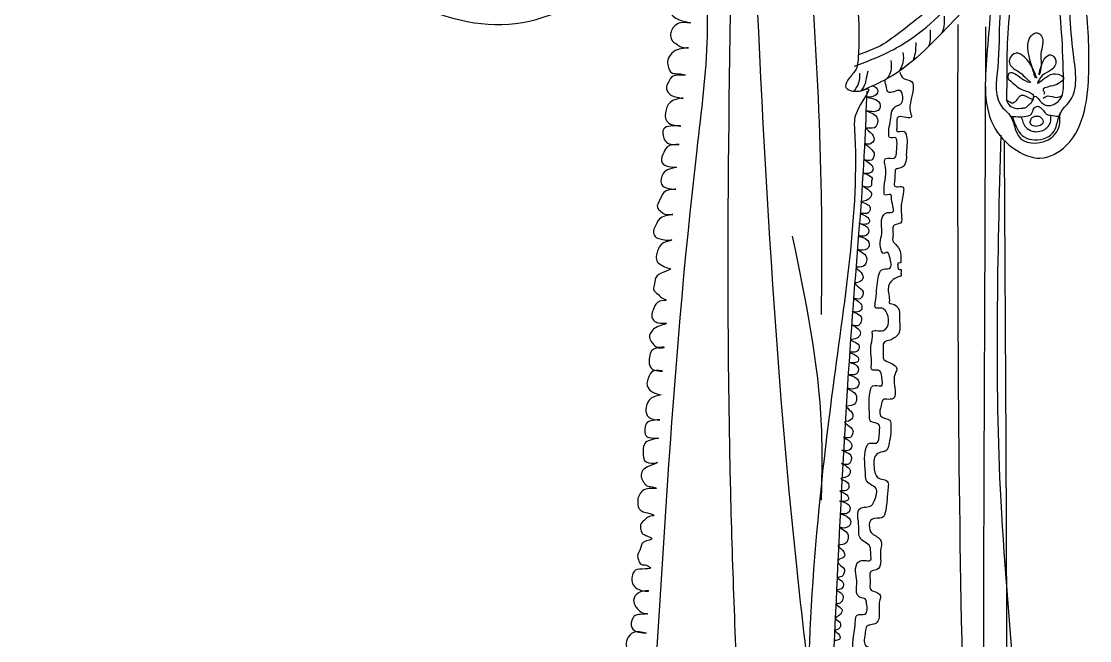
# Model space of a CAD drawing. Header units: inches. Extents: x 8.9 to 51.4, y 16 to 40.8.
# Drawn here: x 45.088 to 46.761, y 22.075 to 23.044 of the extents above; entities that cross this region are included whole.
import ezdxf

# ---------------------------------------------------------------- set-up
doc = ezdxf.new("R2010")
doc.units = ezdxf.units.IN
doc.header["$MEASUREMENT"] = 0
doc.layers.add('02', color=2, linetype='Continuous')

msp = doc.modelspace()

# ---------------------------------------------------------------- linework, layer by layer
at = {"layer": '02'}
for points, knots in [([(45.0885, 24.2431), (45.1707, 23.9705), (45.2986, 23.5713), (45.5465, 23.1351), (45.8117, 23.0202), (45.9707, 23.0597), (46.1315, 23.2148), (46.1608, 23.1008), (46.1649, 22.9985), (46.1073, 22.5499), (46.0888, 22.1286), (46.0643, 21.7631), (46.0632, 21.7472)], [0.43968, 0.43968, 0.43968, 0.43968, 6.467487, 9.535242, 10.873859, 12.211254, 13.435318, 13.697187, 14.459864, 15.74564, 23.312215, 23.65594, 23.65594, 23.65594, 23.65594]), ([(46.2048, 23.3982), (46.197, 23.0346), (46.1867, 22.5484), (46.2063, 22.0625), (46.2112, 21.9399)], [0, 0, 0, 0, 7.849537, 10.498599, 10.498599, 10.498599, 10.498599]), ([(46.229, 23.3153), (46.2459, 22.9313), (46.2664, 22.4652), (46.3232, 22.0024), (46.3332, 21.9208)], [0, 0, 0, 0, 8.293962, 10.067616, 10.067616, 10.067616, 10.067616]), ([(46.1606, 23.2906), (46.153, 23.2928), (46.1408, 23.2962), (46.1261, 23.2837), (46.1297, 23.2716), (46.1364, 23.2664), (46.1446, 23.263), (46.1521, 23.2616), (46.1691, 23.2616), (46.1403, 23.2646), (46.1316, 23.2561), (46.1242, 23.2469), (46.1255, 23.2354), (46.1353, 23.2288), (46.1439, 23.2273), (46.163, 23.2233), (46.1374, 23.226), (46.1253, 23.222), (46.1221, 23.2086), (46.1291, 23.1945), (46.1416, 23.1952), (46.1638, 23.1906), (46.1346, 23.2004), (46.1248, 23.1911), (46.1166, 23.182), (46.1173, 23.1673), (46.1314, 23.1615), (46.1403, 23.1597), (46.1592, 23.157), (46.1277, 23.1626), (46.1136, 23.1582), (46.1106, 23.1466), (46.1124, 23.1356), (46.1235, 23.1296), (46.1318, 23.1283), (46.1485, 23.1234), (46.1294, 23.1254), (46.1226, 23.1173), (46.111, 23.1141), (46.1059, 23.104), (46.109, 23.0947), (46.1128, 23.0855), (46.1225, 23.0802), (46.131, 23.0794), (46.1496, 23.0766), (46.1172, 23.0816), (46.1025, 23.0697), (46.1056, 23.0533), (46.115, 23.0477), (46.1233, 23.0444), (46.144, 23.04), (46.1204, 23.0435), (46.1115, 23.0378), (46.1054, 23.0303), (46.1042, 23.0213), (46.1065, 23.0122), (46.1152, 23.0084), (46.121, 23.0019), (46.1418, 23.0032), (46.1137, 23.0015), (46.1049, 22.9928), (46.0984, 22.9818), (46.1012, 22.9725), (46.1036, 22.964), (46.1123, 22.9616), (46.1192, 22.9622), (46.1357, 22.9585), (46.1069, 22.9621), (46.1022, 22.9501), (46.0965, 22.9405), (46.1008, 22.9312), (46.1086, 22.9262), (46.1162, 22.925), (46.1218, 22.9237), (46.1241, 22.9232)], [0, 0, 0, 0, 0.160526, 0.258646, 0.346637, 0.388323, 0.4409, 0.533064, 0.575776, 0.71993, 0.80877, 0.878345, 0.959079, 1.027432, 1.110312, 1.181541, 1.304339, 1.402485, 1.468478, 1.575859, 1.679521, 1.755025, 1.905033, 1.985746, 2.057645, 2.163867, 2.237327, 2.356643, 2.394039, 2.569287, 2.659653, 2.731538, 2.802048, 2.885651, 2.96775, 3.034643, 3.10993, 3.199744, 3.285458, 3.348075, 3.419459, 3.48837, 3.55964, 3.63566, 3.701703, 3.837213, 4.000618, 4.082117, 4.152148, 4.217187, 4.308933, 4.419208, 4.490361, 4.55861, 4.61422, 4.684627, 4.740789, 4.805792, 4.884123, 5.014635, 5.10564, 5.193577, 5.259972, 5.312073, 5.370892, 5.429264, 5.484961, 5.620468, 5.705745, 5.764531, 5.851024, 5.8904, 5.961934, 6.014065, 6.014065, 6.014065, 6.014065]), ([(46.6106, 23.1197), (46.6069, 23.0778), (46.6, 22.9981), (46.5919, 22.8886), (46.6439, 22.8398), (46.6872, 22.8244), (46.7329, 22.8497), (46.7547, 22.9008), (46.7615, 22.9764), (46.7559, 23.0879), (46.7337, 23.1965), (46.7105, 23.2704), (46.7109, 23.2911), (46.7109, 23.294)], [0, 0, 0, 0, 0.92861, 1.765119, 2.153564, 2.382071, 2.71199, 3.153973, 3.533295, 4.349407, 5.54895, 5.933432, 5.996163, 5.996163, 5.996163, 5.996163]), ([(46.6515, 23.2776), (46.6355, 23.2395), (46.6064, 23.17), (46.5407, 23.0867), (46.4799, 23.0392), (46.4353, 23.0047), (46.4103, 22.9958), (46.3985, 22.9916)], [0, 0, 0, 0, 0.890387, 1.620369, 2.257223, 2.558311, 2.826587, 2.826587, 2.826587, 2.826587]), ([(46.6327, 23.1525), (46.6272, 23.1181), (46.6176, 23.0575), (46.6199, 22.9801), (46.6094, 22.9183), (46.6434, 22.8942), (46.6421, 22.849), (46.7024, 22.8523), (46.7154, 22.8818), (46.7127, 22.9028), (46.746, 22.9281), (46.7294, 23.0124), (46.7301, 23.1069), (46.7122, 23.1969), (46.6993, 23.2434), (46.6949, 23.2593)], [0, 0, 0, 0, 0.740262, 1.303111, 1.769059, 1.856033, 2.168134, 2.519454, 2.73512, 2.792505, 2.959851, 3.509706, 4.412633, 5.10147, 5.457834, 5.457834, 5.457834, 5.457834]), ([(46.3926, 22.9738), (46.4149, 22.9823), (46.4783, 23.0065), (46.5587, 23.0828), (46.6219, 23.171), (46.658, 23.2299), (46.664, 23.2564), (46.6642, 23.2577)], [0, 0, 0, 0, 704.861802, 2004.121021, 3187.706737, 3959.535455, 3998.088695, 3998.088695, 3998.088695, 3998.088695]), ([(46.6669, 23.2361), (46.654, 23.2007), (46.6267, 23.1261), (46.5409, 23.0383), (46.4716, 22.9646), (46.4182, 22.9417), (46.4044, 22.9358)], [0, 0, 0, 0, 0.803272, 1.69496, 2.621934, 2.943131, 2.943131, 2.943131, 2.943131]), ([(46.6506, 23.1926), (46.6441, 23.1428), (46.6349, 23.0716), (46.63, 22.9842), (46.6319, 22.9437), (46.6288, 22.9149), (46.6441, 22.9069), (46.6538, 22.908), (46.6624, 22.9089), (46.6659, 22.9142), (46.6717, 22.918), (46.6744, 22.9336), (46.6856, 22.9127), (46.7021, 22.9108), (46.72, 22.9242), (46.7194, 22.9676), (46.7175, 23.0434), (46.7054, 23.1284), (46.6926, 23.1953), (46.6856, 23.2189), (46.683, 23.2278)], [0, 0, 0, 0, 1.091183, 1.557804, 1.856485, 2.016685, 2.096663, 2.187941, 2.229756, 2.272769, 2.315782, 2.383042, 2.505672, 2.599174, 2.737084, 2.922022, 3.47978, 4.420049, 4.750841, 4.951343, 4.951343, 4.951343, 4.951343]), ([(46.3275, 23.0756), (46.3331, 22.9745), (46.3422, 22.8112), (46.3409, 22.6476), (46.3404, 22.5852)], [0, 0, 0, 0, 2.184948, 3.531886, 3.531886, 3.531886, 3.531886]), ([(46.3985, 23.056), (46.3994, 23.0336), (46.4004, 23.0051), (46.3968, 22.9682), (46.3849, 22.9572), (46.373, 22.9377), (46.3973, 22.9316), (46.4261, 22.9461), (46.3905, 22.9035), (46.4019, 22.7569), (46.3397, 22.3871), (46.3083, 21.9651), (46.3289, 21.6779), (46.2828, 21.5549), (46.3886, 21.5219), (46.4509, 21.4666), (46.5272, 21.4288), (46.5635, 21.4149), (46.5808, 21.4154), (46.5845, 21.4155)], [0, 0, 0, 0, 0.494339, 0.627008, 0.757133, 0.856218, 1.020882, 1.115655, 1.413665, 1.598564, 4.624152, 9.010981, 10.783217, 11.026658, 11.524064, 12.597185, 13.045293, 13.337107, 13.417279, 13.417279, 13.417279, 13.417279]), ([(46.533, 23.052), (46.5329, 23.0483), (46.5329, 23.0392), (46.5315, 23.0287), (46.5276, 23.0238), (46.5271, 23.0231)], [0, 0, 0, 0, 0.0810998, 0.1973124, 0.2157445, 0.2157445, 0.2157445, 0.2157445]), ([(46.5109, 23.0306), (46.5109, 23.0268), (46.5108, 23.0217), (46.5111, 23.0129), (46.5095, 23.0081), (46.5083, 23.0045)], [0, 0, 0, 0, 0.0813874, 0.1106034, 0.190072, 0.190072, 0.190072, 0.190072]), ([(46.5541, 23.0389), (46.5538, 22.7178), (46.5531, 22.146), (46.5756, 21.5747), (46.5854, 21.3242)], [0, 0, 0, 0, 6.932343, 12.345168, 12.345168, 12.345168, 12.345168]), ([(46.5977, 23.0354), (46.5967, 22.7711), (46.5953, 22.3825), (46.593, 21.8808), (46.6108, 21.6443), (46.6192, 21.5318)], [0, 0, 0, 0, 5.709199, 8.392599, 10.82749, 10.82749, 10.82749, 10.82749]), ([(46.6757, 22.9552), (46.6734, 22.9627), (46.6671, 22.9834), (46.6598, 23.0119), (46.6722, 23.0244), (46.6785, 23.0281), (46.6918, 23.016), (46.6811, 22.9937), (46.6866, 22.9768), (46.6791, 22.9501), (46.685, 22.9835), (46.6997, 22.995), (46.7119, 22.981), (46.7009, 22.9653), (46.687, 22.9629), (46.6732, 22.9393), (46.6957, 22.9613), (46.7081, 22.9631), (46.7245, 22.9564), (46.7105, 22.9444), (46.7019, 22.9432), (46.6839, 22.9386), (46.6906, 22.9334), (46.6894, 22.9308), (46.6887, 22.9293)], [0, 0, 0, 0, 0.175152, 0.486186, 0.494985, 0.556279, 0.618504, 0.817623, 0.979328, 1.056262, 1.239195, 1.32894, 1.412643, 1.537826, 1.646683, 1.750218, 1.893475, 2.007053, 2.079624, 2.168046, 2.266452, 2.359777, 2.380748, 2.412462, 2.412462, 2.412462, 2.412462]), ([(46.4886, 23.0108), (46.4884, 23.0051), (46.4882, 22.9954), (46.4854, 22.9861), (46.4843, 22.9823)], [0, 0, 0, 0, 0.1232586, 0.2086714, 0.2086714, 0.2086714, 0.2086714]), ([(46.4684, 22.9951), (46.4689, 22.9897), (46.47, 22.9797), (46.4652, 22.971), (46.4631, 22.967)], [0, 0, 0, 0, 0.1152633, 0.2099815, 0.2099815, 0.2099815, 0.2099815]), ([(46.6783, 22.9544), (46.6736, 22.9664), (46.6671, 22.9829), (46.6453, 22.998), (46.6332, 22.9859), (46.6368, 22.9711), (46.6523, 22.9651), (46.6592, 22.9563), (46.6724, 22.9452), (46.6533, 22.9535), (46.6479, 22.9595), (46.6348, 22.9664), (46.6306, 22.9545), (46.6394, 22.9491), (46.6462, 22.9415), (46.6563, 22.9362), (46.6652, 22.9338), (46.6732, 22.9297), (46.6725, 22.9251), (46.6722, 22.9233)], [0, 0, 0, 0, 0.281653, 0.384667, 0.490255, 0.553683, 0.686849, 0.796927, 0.849721, 0.936406, 1.034794, 1.11178, 1.164924, 1.231059, 1.305983, 1.394011, 1.463463, 1.519046, 1.556363, 1.556363, 1.556363, 1.556363]), ([(46.4493, 22.9829), (46.4499, 22.9772), (46.451, 22.9678), (46.4463, 22.9584), (46.4436, 22.9547), (46.443, 22.9539)], [0, 0, 0, 0, 0.1207521, 0.1993493, 0.2197141, 0.2197141, 0.2197141, 0.2197141]), ([(46.4637, 22.9642), (46.4648, 22.9606), (46.4676, 22.9523), (46.486, 22.953), (46.4836, 22.9249), (46.4763, 22.9102), (46.4847, 22.8883), (46.4544, 22.9026), (46.46, 22.8823), (46.4572, 22.8691), (46.4708, 22.8749), (46.4769, 22.8568), (46.4727, 22.8419), (46.4742, 22.8256), (46.4702, 22.8175), (46.4642, 22.8136), (46.4564, 22.8136), (46.4559, 22.8025), (46.4553, 22.7954), (46.4545, 22.7826), (46.4704, 22.7889), (46.468, 22.7654), (46.4633, 22.7527), (46.4683, 22.726), (46.4568, 22.7272), (46.4508, 22.7212), (46.4545, 22.7117), (46.4509, 22.702), (46.456, 22.6952), (46.465, 22.6877), (46.4647, 22.6775), (46.4657, 22.6647), (46.4592, 22.6666), (46.4612, 22.6612), (46.4589, 22.6549), (46.467, 22.6563), (46.4645, 22.6512), (46.4672, 22.6453), (46.4575, 22.6437), (46.4522, 22.6392), (46.447, 22.6342), (46.4438, 22.6222), (46.4478, 22.6127), (46.4468, 22.6023), (46.4561, 22.6024), (46.4645, 22.5925), (46.4617, 22.5749), (46.466, 22.5572), (46.455, 22.5488), (46.4481, 22.5444), (46.4347, 22.5434), (46.4388, 22.5283), (46.4353, 22.512), (46.4519, 22.5105), (46.4604, 22.5007), (46.4522, 22.4874), (46.456, 22.4733), (46.4571, 22.454), (46.4462, 22.4518), (46.4356, 22.454), (46.4347, 22.4403), (46.4303, 22.4316), (46.4364, 22.4222), (46.4492, 22.4237), (46.4498, 22.4062), (46.4488, 22.3932), (46.4462, 22.3806), (46.4434, 22.3717), (46.4351, 22.3702), (46.4213, 22.3662), (46.4226, 22.347), (46.4249, 22.3353), (46.4296, 22.3284), (46.4373, 22.3281), (46.4461, 22.3238), (46.4449, 22.3105), (46.4435, 22.2949), (46.4419, 22.2798), (46.4377, 22.2653), (46.4254, 22.2682), (46.415, 22.2621), (46.4158, 22.2531), (46.4175, 22.2418), (46.4283, 22.2385), (46.4367, 22.2285), (46.4304, 22.2125), (46.4355, 22.198), (46.4298, 22.1862), (46.4232, 22.1855), (46.4154, 22.1823), (46.4174, 22.1718), (46.4169, 22.1642), (46.4164, 22.1529), (46.4271, 22.1519), (46.4345, 22.1453), (46.4283, 22.1302), (46.4339, 22.1165), (46.4271, 22.1009), (46.4188, 22.1006), (46.4099, 22.0973), (46.4098, 22.0843), (46.4041, 22.0671), (46.4201, 22.0637), (46.4258, 22.052), (46.423, 22.0384), (46.4228, 22.0195), (46.4225, 22.0062), (46.4235, 21.9937), (46.417, 21.9919), (46.4087, 21.9927), (46.401, 21.9827), (46.4017, 21.973), (46.4047, 21.9638), (46.4152, 21.9606), (46.4295, 21.9457), (46.4174, 21.9209), (46.428, 21.8879), (46.4072, 21.8854), (46.3911, 21.8964), (46.3926, 21.8714), (46.3955, 21.8543), (46.4231, 21.8507), (46.4057, 21.8212), (46.4122, 21.8019), (46.4043, 21.7901), (46.3968, 21.7878), (46.3852, 21.7984), (46.3819, 21.7673), (46.3949, 21.7585), (46.4149, 21.7484), (46.409, 21.7668), (46.4093, 21.7789), (46.4311, 21.7744), (46.4471, 21.7642), (46.4794, 21.761), (46.4815, 21.7389), (46.4655, 21.717), (46.4883, 21.7149), (46.4939, 21.7092), (46.5034, 21.7041), (46.4943, 21.7276), (46.5151, 21.736), (46.5304, 21.7201), (46.5621, 21.7155), (46.5529, 21.6952), (46.5574, 21.6805), (46.577, 21.6799), (46.5733, 21.6623), (46.579, 21.6513), (46.5655, 21.642), (46.5522, 21.6638), (46.5317, 21.6792), (46.5483, 21.7043), (46.5075, 21.7202), (46.5175, 21.6944), (46.5081, 21.6786), (46.4872, 21.7003), (46.4556, 21.7032), (46.4636, 21.732), (46.4533, 21.7499), (46.4366, 21.7619), (46.4236, 21.7492), (46.4308, 21.7385), (46.422, 21.7109), (46.3909, 21.7421), (46.3629, 21.7553), (46.376, 21.7792), (46.3693, 21.8007), (46.3815, 21.8091), (46.3973, 21.8076), (46.3919, 21.8279), (46.3957, 21.8418), (46.3863, 21.8468), (46.3694, 21.8444), (46.3779, 21.8792), (46.3754, 21.8958), (46.3783, 21.9259), (46.4118, 21.9032), (46.4076, 21.9477), (46.3913, 21.9533), (46.3856, 21.9575), (46.3843, 21.9585)], [0, 0, 0, 0, 0.074684, 0.17577, 0.292717, 0.547493, 0.577398, 0.722562, 0.847265, 0.882967, 0.965457, 1.015066, 1.236425, 1.311486, 1.359394, 1.421884, 1.467076, 1.490724, 1.635354, 1.64696, 1.748157, 1.792212, 2.059402, 2.15267, 2.228053, 2.236806, 2.3338, 2.404347, 2.444311, 2.507208, 2.644836, 2.682742, 2.710511, 2.729395, 2.779555, 2.810589, 2.831303, 2.872167, 2.925501, 2.986924, 3.034373, 3.074427, 3.246719, 3.253887, 3.283116, 3.39232, 3.500748, 3.662573, 3.725711, 3.778935, 3.846106, 3.965656, 4.029336, 4.174317, 4.226151, 4.273227, 4.471939, 4.555173, 4.621646, 4.681787, 4.748909, 4.861889, 4.873826, 4.983477, 5.047748, 5.197069, 5.280767, 5.333059, 5.376539, 5.452581, 5.620033, 5.695192, 5.721007, 5.792063, 5.850091, 5.90531, 6.051798, 6.20167, 6.243571, 6.345992, 6.41176, 6.473091, 6.522873, 6.650213, 6.67599, 6.797154, 6.964868, 6.994123, 7.061697, 7.097315, 7.158885, 7.249195, 7.284405, 7.379984, 7.427928, 7.472159, 7.696421, 7.726144, 7.818764, 7.850499, 7.918807, 8.069465, 8.150588, 8.210137, 8.330779, 8.44166, 8.613033, 8.644504, 8.678754, 8.734835, 8.826089, 8.899071, 8.944256, 9.022398, 9.118305, 9.351898, 9.563798, 9.657611, 9.730604, 9.899229, 9.965971, 10.115849, 10.299633, 10.491056, 10.534394, 10.596473, 10.631424, 10.823507, 10.885812, 11.010513, 11.125348, 11.171891, 11.233149, 11.495858, 11.696426, 11.765713, 11.949553, 12.076286, 12.114562, 12.131682, 12.282643, 12.334591, 12.561304, 12.715502, 12.87431, 12.913853, 13.033071, 13.170882, 13.229999, 13.249261, 13.491817, 13.595895, 13.770765, 13.940232, 14.106667, 14.134221, 14.312433, 14.53055, 14.729878, 14.789086, 14.990213, 15.016949, 15.152317, 15.194937, 15.595778, 15.640481, 15.83986, 16.007953, 16.074711, 16.125972, 16.308556, 16.355294, 16.417702, 16.495449, 16.669754, 16.9232, 17.011635, 17.172319, 17.394252, 17.512717, 17.547463, 17.547463, 17.547463, 17.547463]), ([(46.4004, 22.9631), (46.4004, 22.9578), (46.4004, 22.9472), (46.3943, 22.9385), (46.3913, 22.9341)], [0, 0, 0, 0, 0.110323, 0.2233632, 0.2233632, 0.2233632, 0.2233632]), ([(46.4134, 22.9661), (46.4123, 22.9613), (46.4109, 22.9553), (46.4091, 22.9441), (46.4051, 22.939), (46.402, 22.9349)], [0, 0, 0, 0, 0.1065754, 0.1345634, 0.2428393, 0.2428393, 0.2428393, 0.2428393]), ([(46.3843, 21.9585), (46.3858, 21.9689), (46.3882, 21.9856), (46.3836, 22.0142), (46.3997, 22.0156), (46.4096, 22.0219), (46.4083, 22.0338), (46.4107, 22.0471), (46.4007, 22.0519), (46.3941, 22.0534), (46.3891, 22.0626), (46.3908, 22.0813), (46.3937, 22.0979), (46.3948, 22.1185), (46.4141, 22.1126), (46.4122, 22.1303), (46.4102, 22.1418), (46.4019, 22.1416), (46.3938, 22.1491), (46.3991, 22.169), (46.3904, 22.1882), (46.4029, 22.2038), (46.4207, 22.1959), (46.4171, 22.2119), (46.4194, 22.2259), (46.397, 22.2329), (46.4017, 22.2562), (46.3918, 22.2867), (46.419, 22.2824), (46.4253, 22.2973), (46.4316, 22.3159), (46.4141, 22.3195), (46.4096, 22.3291), (46.4101, 22.3486), (46.4055, 22.3685), (46.4155, 22.3862), (46.4313, 22.3795), (46.4309, 22.3993), (46.4334, 22.416), (46.4216, 22.4154), (46.4159, 22.42), (46.4162, 22.4395), (46.4135, 22.4564), (46.4202, 22.4751), (46.428, 22.475), (46.4381, 22.4717), (46.4351, 22.4871), (46.4342, 22.4977), (46.4263, 22.4987), (46.4181, 22.4971), (46.4203, 22.5175), (46.4154, 22.5335), (46.422, 22.5502), (46.4187, 22.5633), (46.441, 22.5549), (46.4474, 22.5746), (46.4446, 22.5881), (46.4357, 22.5972), (46.4234, 22.5928), (46.427, 22.6161), (46.4275, 22.6316), (46.4307, 22.6493), (46.4361, 22.6581), (46.453, 22.6534), (46.4491, 22.6715), (46.4447, 22.6851), (46.4373, 22.6787), (46.4295, 22.6954), (46.4383, 22.7117), (46.4323, 22.7325), (46.4409, 22.7466), (46.4586, 22.743), (46.4494, 22.7601), (46.4511, 22.7767), (46.4396, 22.7696), (46.4373, 22.7899), (46.4455, 22.8027), (46.4365, 22.8343), (46.4581, 22.8258), (46.4582, 22.8435), (46.4599, 22.8519), (46.4577, 22.8646), (46.4465, 22.8591), (46.4454, 22.8773), (46.4497, 22.8887), (46.4506, 22.9053), (46.4571, 22.9121), (46.4704, 22.9145), (46.4688, 22.946), (46.4457, 22.9271), (46.442, 22.9422), (46.4409, 22.9484), (46.4403, 22.9523)], [0, 0, 0, 0, 0.242536, 0.388671, 0.487754, 0.53581, 0.626231, 0.721519, 0.791347, 0.837691, 0.860952, 1.006728, 1.215262, 1.279263, 1.368926, 1.493752, 1.543671, 1.600943, 1.641097, 1.765474, 1.991861, 2.041133, 2.162051, 2.225058, 2.316121, 2.456135, 2.588651, 2.794564, 2.927541, 2.993545, 3.132185, 3.256578, 3.278217, 3.358304, 3.670547, 3.68783, 3.776845, 3.902645, 3.999237, 4.07734, 4.099441, 4.150468, 4.464062, 4.480178, 4.567942, 4.587278, 4.692595, 4.76352, 4.806299, 4.850396, 4.909677, 5.140231, 5.258514, 5.277347, 5.404184, 5.514443, 5.64057, 5.696514, 5.769916, 5.826481, 6.087939, 6.176484, 6.209376, 6.295942, 6.43409, 6.488831, 6.527345, 6.576342, 6.78268, 6.927859, 7.018598, 7.079891, 7.224111, 7.281539, 7.34675, 7.365893, 7.663345, 7.756197, 7.86346, 7.935536, 8.051694, 8.091364, 8.16121, 8.199496, 8.410264, 8.461182, 8.550111, 8.587057, 8.741163, 8.87099, 8.925765, 9.014779, 9.014779, 9.014779, 9.014779]), ([(46.4195, 22.9437), (46.4236, 22.942), (46.4311, 22.9388), (46.4265, 22.9245), (46.4013, 22.9261), (46.4334, 22.9231), (46.4336, 22.9042), (46.422, 22.9015), (46.4049, 22.9055), (46.4286, 22.8987), (46.4296, 22.8863), (46.4252, 22.8744), (46.4038, 22.879), (46.422, 22.8687), (46.4248, 22.8567), (46.4158, 22.8502), (46.4007, 22.8563), (46.4264, 22.842), (46.4224, 22.8314), (46.419, 22.8241), (46.4012, 22.83), (46.421, 22.8212), (46.4224, 22.8107), (46.4157, 22.8044), (46.3974, 22.8087), (46.4241, 22.8021), (46.4181, 22.7929), (46.4198, 22.7873), (46.414, 22.7824), (46.3968, 22.7897), (46.4227, 22.7788), (46.4178, 22.7682), (46.4122, 22.7638), (46.4074, 22.7622), (46.3985, 22.7624), (46.4175, 22.7584), (46.4177, 22.7489), (46.4134, 22.7429), (46.4076, 22.7433), (46.3957, 22.7435), (46.4148, 22.7402), (46.4176, 22.7286), (46.4081, 22.7255), (46.4027, 22.7267), (46.3992, 22.7275)], [0, 0, 0, 0, 0.082051, 0.153287, 0.247608, 0.390159, 0.470008, 0.567671, 0.621348, 0.735794, 0.818163, 0.885477, 0.978553, 1.069054, 1.146055, 1.223223, 1.259606, 1.414025, 1.461387, 1.500328, 1.574456, 1.671831, 1.731385, 1.786741, 1.853089, 1.970013, 2.017375, 2.04852, 2.084428, 2.155523, 2.280221, 2.336908, 2.367328, 2.436362, 2.444154, 2.543753, 2.597686, 2.633874, 2.687467, 2.723673, 2.824052, 2.881385, 2.926729, 3.004307, 3.004307, 3.004307, 3.004307]), ([(46.3263, 21.594), (46.3327, 21.6519), (46.3494, 21.8029), (46.3642, 22.145), (46.3812, 22.5051), (46.4074, 22.8001), (46.4112, 22.9058), (46.4122, 22.9349)], [0, 0, 0, 0, 1.258867, 3.27992, 7.390381, 9.044285, 9.672817, 9.672817, 9.672817, 9.672817]), ([(46.63, 22.9218), (46.6337, 22.9189), (46.6404, 22.9135), (46.6478, 22.9222), (46.6544, 22.9316), (46.6643, 22.9241), (46.6706, 22.9224), (46.6727, 22.9218)], [0, 0, 0, 0, 0.0859237, 0.156766, 0.2110964, 0.3083153, 0.3569247, 0.3569247, 0.3569247, 0.3569247]), ([(46.6877, 22.924), (46.6901, 22.9254), (46.6968, 22.9294), (46.7071, 22.9233), (46.714, 22.9262), (46.7165, 22.9272)], [0, 0, 0, 0, 0.0585311, 0.1596283, 0.215583, 0.215583, 0.215583, 0.215583]), ([(46.1245, 22.9242), (46.1167, 22.923), (46.1026, 22.9207), (46.0952, 22.9014), (46.0972, 22.881), (46.1317, 22.8796), (46.1051, 22.8813), (46.0912, 22.8771), (46.0923, 22.862), (46.1001, 22.8514), (46.109, 22.8515), (46.1246, 22.8514), (46.099, 22.8522), (46.0945, 22.8392), (46.0874, 22.8253), (46.0981, 22.8152), (46.1211, 22.8164), (46.1008, 22.8133), (46.0914, 22.8062), (46.087, 22.7883), (46.0995, 22.7815), (46.1206, 22.7814), (46.0929, 22.7812), (46.0902, 22.7666), (46.0807, 22.7539), (46.0902, 22.7456), (46.097, 22.7408), (46.1167, 22.7427), (46.0869, 22.7395), (46.0826, 22.7262), (46.0756, 22.7144), (46.0817, 22.7048), (46.0907, 22.7035), (46.099, 22.7008), (46.1047, 22.7019), (46.1074, 22.7024)], [0, 0, 0, 0, 0.157536, 0.284894, 0.407564, 0.547221, 0.663676, 0.747773, 0.85121, 0.924942, 1.010036, 1.055325, 1.166068, 1.267083, 1.367449, 1.454461, 1.558781, 1.638804, 1.726778, 1.844753, 1.943488, 2.021394, 2.133076, 2.24433, 2.346555, 2.406177, 2.4785, 2.549667, 2.676771, 2.791907, 2.879844, 2.940846, 3.002219, 3.068196, 3.126781, 3.126781, 3.126781, 3.126781]), ([(46.6359, 22.8956), (46.6441, 22.8948), (46.6552, 22.8937), (46.6712, 22.898), (46.6718, 22.9069), (46.68, 22.9141), (46.688, 22.9053), (46.6935, 22.8967), (46.7024, 22.8978), (46.7124, 22.8935), (46.7141, 22.8989), (46.7146, 22.9006)], [0, 0, 0, 0, 0.1825272, 0.2471747, 0.317395, 0.3505378, 0.457647, 0.4967651, 0.565864, 0.638078, 0.6732437, 0.6732437, 0.6732437, 0.6732437]), ([(46.6399, 22.8943), (46.6441, 22.8817), (46.6502, 22.8634), (46.6752, 22.8571), (46.6924, 22.86), (46.7079, 22.8723), (46.7098, 22.8884), (46.7136, 22.8978), (46.7149, 22.9009)], [0, 0, 0, 0, 0.2612953, 0.3810075, 0.5192052, 0.630591, 0.7781458, 0.8506329, 0.8506329, 0.8506329, 0.8506329]), ([(46.6535, 22.8946), (46.6552, 22.8887), (46.6579, 22.8789), (46.6725, 22.8697), (46.6866, 22.872), (46.6967, 22.8793), (46.7003, 22.8879), (46.6999, 22.894), (46.6997, 22.8969)], [0, 0, 0, 0, 0.1272374, 0.2126421, 0.3476758, 0.4067291, 0.4769772, 0.5381138, 0.5381138, 0.5381138, 0.5381138]), ([(46.6679, 22.8871), (46.6682, 22.8889), (46.669, 22.8936), (46.677, 22.8968), (46.6858, 22.8947), (46.6898, 22.8841), (46.6805, 22.8797), (46.6725, 22.8789), (46.6671, 22.8838), (46.6674, 22.8869), (46.6674, 22.8876)], [0, 0, 0, 0, 0.0387366, 0.0968436, 0.1590788, 0.2212749, 0.2799663, 0.3430856, 0.3930163, 0.4078566, 0.4078566, 0.4078566, 0.4078566]), ([(46.6214, 22.8658), (46.6164, 22.675), (46.6059, 22.2689), (46.6782, 21.7556), (46.6196, 21.383), (46.6608, 21.2345), (46.6721, 21.1936)], [0, 0, 0, 0, 4.116293, 8.758323, 11.155719, 12.065729, 12.065729, 12.065729, 12.065729]), ([(46.6268, 22.8576), (46.6282, 22.611), (46.6304, 22.2329), (46.6312, 21.7905), (46.6506, 21.5285), (46.6456, 21.3861), (46.6636, 21.2962), (46.6533, 21.2762), (46.6501, 21.27)], [91.977566, 91.977566, 91.977566, 91.977566, 7406.284295, 11308.755057, 13232.921381, 15160.785958, 15612.690679, 15817.190759, 15817.190759, 15817.190759, 15817.190759]), ([(46.4022, 22.727), (46.4076, 22.7251), (46.4166, 22.7221), (46.4135, 22.706), (46.3903, 22.7095), (46.4163, 22.7044), (46.4164, 22.6876), (46.4057, 22.6847), (46.3938, 22.6879), (46.412, 22.6803), (46.4122, 22.6696), (46.4083, 22.6584), (46.3896, 22.6604), (46.4049, 22.6515), (46.4076, 22.6397), (46.3992, 22.635), (46.3871, 22.6349), (46.4091, 22.6246), (46.4051, 22.6147), (46.4017, 22.6074), (46.3839, 22.6132), (46.4037, 22.6045), (46.4051, 22.594), (46.3984, 22.5877), (46.3806, 22.5919), (46.4047, 22.5855), (46.4036, 22.5757), (46.4018, 22.5707), (46.3972, 22.5656), (46.3793, 22.573), (46.4056, 22.562), (46.4004, 22.5516), (46.3954, 22.5469), (46.3801, 22.5459), (46.3996, 22.5415), (46.4005, 22.5322), (46.3961, 22.5261), (46.3908, 22.5268), (46.381, 22.5259), (46.398, 22.5229), (46.4003, 22.5119), (46.3919, 22.5091), (46.3874, 22.5098), (46.3848, 22.5101)], [0, 0, 0, 0, 0.105773, 0.176885, 0.264312, 0.376288, 0.456138, 0.553801, 0.578651, 0.666487, 0.748857, 0.816171, 0.89801, 0.973651, 1.050653, 1.127821, 1.145814, 1.280849, 1.328212, 1.367153, 1.44128, 1.538655, 1.59821, 1.653566, 1.719913, 1.836838, 1.885861, 1.916905, 1.952813, 2.023908, 2.148606, 2.205293, 2.235713, 2.304747, 2.397586, 2.451519, 2.487708, 2.541301, 2.565951, 2.654681, 2.712014, 2.757357, 2.813917, 2.813917, 2.813917, 2.813917]), ([(46.2952, 22.7078), (46.3157, 22.6093), (46.3441, 22.4726), (46.3412, 22.3336), (46.3404, 22.2948)], [0, 0, 0, 0, 2.161156, 2.997187, 2.997187, 2.997187, 2.997187]), ([(46.1061, 22.7012), (46.1003, 22.7), (46.0904, 22.6979), (46.0844, 22.6859), (46.0816, 22.6766), (46.0827, 22.6668), (46.0914, 22.6622), (46.0973, 22.6585), (46.1124, 22.6561), (46.0792, 22.6501), (46.0807, 22.6349), (46.0757, 22.6233), (46.0863, 22.6168), (46.0906, 22.6109), (46.1016, 22.6069), (46.0829, 22.6074), (46.0792, 22.5955), (46.0733, 22.5845), (46.0775, 22.5762), (46.0846, 22.5714), (46.0911, 22.5715), (46.1026, 22.5718), (46.0833, 22.567), (46.076, 22.5613), (46.0691, 22.5499), (46.0754, 22.5417), (46.0804, 22.5352), (46.0867, 22.5324), (46.1018, 22.5346), (46.0748, 22.5343), (46.0722, 22.5212), (46.07, 22.5111), (46.0732, 22.5002), (46.0818, 22.4975), (46.0995, 22.4955), (46.074, 22.5004), (46.071, 22.4871), (46.0657, 22.4768), (46.0711, 22.4664), (46.0802, 22.462), (46.0862, 22.4605), (46.0893, 22.4597)], [0, 0, 0, 0, 0.120568, 0.205075, 0.271132, 0.332401, 0.398123, 0.464461, 0.497513, 0.665351, 0.760996, 0.822319, 0.904402, 0.976075, 1.009908, 1.082131, 1.182216, 1.281252, 1.326343, 1.369726, 1.456071, 1.476249, 1.577227, 1.647637, 1.739404, 1.805131, 1.852459, 1.914493, 1.959257, 2.085946, 2.161623, 2.237809, 2.313872, 2.371771, 2.443592, 2.54925, 2.639749, 2.709395, 2.792032, 2.855439, 2.92513, 2.92513, 2.92513, 2.92513]), ([(46.3863, 22.5099), (46.3917, 22.5081), (46.4007, 22.5051), (46.3976, 22.489), (46.3743, 22.4925), (46.4004, 22.4874), (46.4004, 22.4706), (46.3898, 22.4677), (46.3779, 22.4708), (46.3961, 22.4633), (46.3963, 22.4526), (46.3924, 22.4413), (46.3737, 22.4434), (46.389, 22.4344), (46.3917, 22.4226), (46.3833, 22.418), (46.3712, 22.4179), (46.3932, 22.4076), (46.3892, 22.3976), (46.3858, 22.3903), (46.368, 22.3962), (46.3878, 22.3875), (46.3892, 22.377), (46.3825, 22.3707), (46.3647, 22.3749), (46.3888, 22.3685), (46.3877, 22.3587), (46.3859, 22.3537), (46.3813, 22.3486), (46.3633, 22.356), (46.3897, 22.345), (46.3844, 22.3345), (46.3795, 22.3299), (46.3642, 22.3289), (46.3837, 22.3245), (46.3845, 22.3152), (46.3802, 22.3091), (46.3749, 22.3098), (46.3651, 22.3088), (46.382, 22.3059), (46.3844, 22.2948), (46.376, 22.2921), (46.3715, 22.2928), (46.3689, 22.2931)], [0, 0, 0, 0, 0.105773, 0.176885, 0.264312, 0.376288, 0.456138, 0.553801, 0.578651, 0.666487, 0.748857, 0.816171, 0.89801, 0.973651, 1.050653, 1.127821, 1.145814, 1.280849, 1.328212, 1.367153, 1.44128, 1.538655, 1.59821, 1.653566, 1.719913, 1.836838, 1.885861, 1.916905, 1.952813, 2.023908, 2.148606, 2.205293, 2.235713, 2.304747, 2.397586, 2.451519, 2.487708, 2.541301, 2.565951, 2.654681, 2.712014, 2.757357, 2.813917, 2.813917, 2.813917, 2.813917]), ([(46.0898, 22.4594), (46.0841, 22.4584), (46.0729, 22.4564), (46.0652, 22.4417), (46.0662, 22.4277), (46.0752, 22.4206), (46.099, 22.4203), (46.0658, 22.4211), (46.0644, 22.4066), (46.0636, 22.3962), (46.073, 22.3913), (46.095, 22.3925), (46.0703, 22.3897), (46.0612, 22.3812), (46.0619, 22.3692), (46.0618, 22.3538), (46.0747, 22.3518), (46.0904, 22.3551), (46.0669, 22.3476), (46.0587, 22.3397), (46.0583, 22.3291), (46.0626, 22.3222), (46.0679, 22.3159), (46.0747, 22.3168), (46.089, 22.3116), (46.0645, 22.3151), (46.0576, 22.306), (46.0526, 22.2974), (46.0535, 22.2892), (46.054, 22.2814), (46.0611, 22.2767), (46.0677, 22.2751), (46.0838, 22.2707), (46.069, 22.2696), (46.0641, 22.2635), (46.0567, 22.2579), (46.0577, 22.2499), (46.0588, 22.2434), (46.0651, 22.2397), (46.07, 22.2381), (46.0807, 22.233), (46.0572, 22.2316), (46.0588, 22.2188), (46.0524, 22.2108), (46.0532, 22.2023), (46.0581, 22.1928), (46.0662, 22.1944), (46.0779, 22.1871), (46.0583, 22.1873), (46.0474, 22.1861), (46.0437, 22.1745), (46.0435, 22.1636), (46.053, 22.1552), (46.0623, 22.1523), (46.0682, 22.1525), (46.07, 22.1526)], [0, 0, 0, 0, 0.118187, 0.232479, 0.326677, 0.388955, 0.483223, 0.63179, 0.704633, 0.783636, 0.82316, 0.931476, 1.048019, 1.113963, 1.207569, 1.29215, 1.408693, 1.438518, 1.579849, 1.639864, 1.713238, 1.778808, 1.817, 1.879824, 1.928638, 2.048691, 2.128514, 2.192501, 2.25039, 2.306553, 2.350182, 2.414836, 2.49141, 2.549104, 2.613419, 2.680382, 2.723238, 2.77745, 2.814334, 2.870083, 2.904654, 3.008235, 3.109582, 3.141037, 3.221939, 3.280291, 3.340636, 3.391546, 3.48472, 3.580358, 3.638453, 3.724917, 3.80122, 3.891694, 3.929476, 3.929476, 3.929476, 3.929476]), ([(46.3732, 22.2925), (46.3786, 22.2907), (46.3875, 22.2877), (46.3844, 22.2716), (46.3612, 22.2751), (46.3873, 22.27), (46.3873, 22.2532), (46.3767, 22.2503), (46.3648, 22.2534), (46.383, 22.2459), (46.3832, 22.2352), (46.3792, 22.224), (46.3606, 22.2259), (46.3756, 22.2174), (46.3797, 22.204), (46.3675, 22.2038), (46.3655, 22.1936), (46.3793, 22.1902), (46.3761, 22.1801), (46.3734, 22.1743), (46.3612, 22.1744), (46.3752, 22.1689), (46.376, 22.1594), (46.3707, 22.1548), (46.3606, 22.1541), (46.376, 22.1493), (46.3745, 22.1413), (46.3728, 22.1362), (46.3694, 22.1327), (46.3588, 22.1328), (46.3763, 22.126), (46.3713, 22.117), (46.3671, 22.1137), (46.3597, 22.1093), (46.3708, 22.1055), (46.3712, 22.0977), (46.368, 22.0924), (46.3587, 22.0909), (46.369, 22.0862), (46.3714, 22.0775), (46.3649, 22.0753), (46.3621, 22.0752), (46.3613, 22.0752)], [0, 0, 0, 0, 0.105773, 0.176885, 0.264312, 0.376288, 0.456138, 0.553801, 0.578651, 0.666487, 0.748857, 0.816171, 0.89801, 0.973651, 1.050653, 1.127821, 1.143138, 1.25836, 1.305722, 1.344664, 1.394791, 1.461527, 1.521082, 1.576438, 1.604824, 1.684094, 1.733117, 1.764162, 1.80007, 1.835682, 1.921666, 1.978353, 2.008773, 2.049758, 2.109196, 2.163129, 2.199317, 2.241397, 2.293472, 2.350805, 2.396149, 2.41284, 2.41284, 2.41284, 2.41284]), ([(46.0704, 22.1528), (46.0644, 22.1528), (46.0539, 22.1527), (46.0447, 22.1394), (46.0491, 22.129), (46.0553, 22.1221), (46.0608, 22.1177), (46.0742, 22.1169), (46.0569, 22.1162), (46.0484, 22.1155), (46.0422, 22.1053), (46.0432, 22.0922), (46.0557, 22.0874), (46.0631, 22.0874), (46.0671, 22.0873)], [0, 0, 0, 0, 0.1226336, 0.2162939, 0.2909085, 0.3478288, 0.413769, 0.4577511, 0.5416167, 0.603274, 0.6709475, 0.7687671, 0.8435288, 0.9307281, 0.9307281, 0.9307281, 0.9307281]), ([(46.0665, 22.0868), (46.0595, 22.0885), (46.0476, 22.0914), (46.0325, 22.0756), (46.0361, 22.0542), (46.0508, 22.0472), (46.0594, 22.0451), (46.0638, 22.0445), (46.0652, 22.0443)], [0, 0, 0, 0, 0.1429041, 0.2454352, 0.4178964, 0.5138279, 0.5802709, 0.6105512, 0.6105512, 0.6105512, 0.6105512])]:
    msp.add_open_spline(points, degree=3, knots=knots, dxfattribs=at)

doc.saveas('drawing.dxf')
